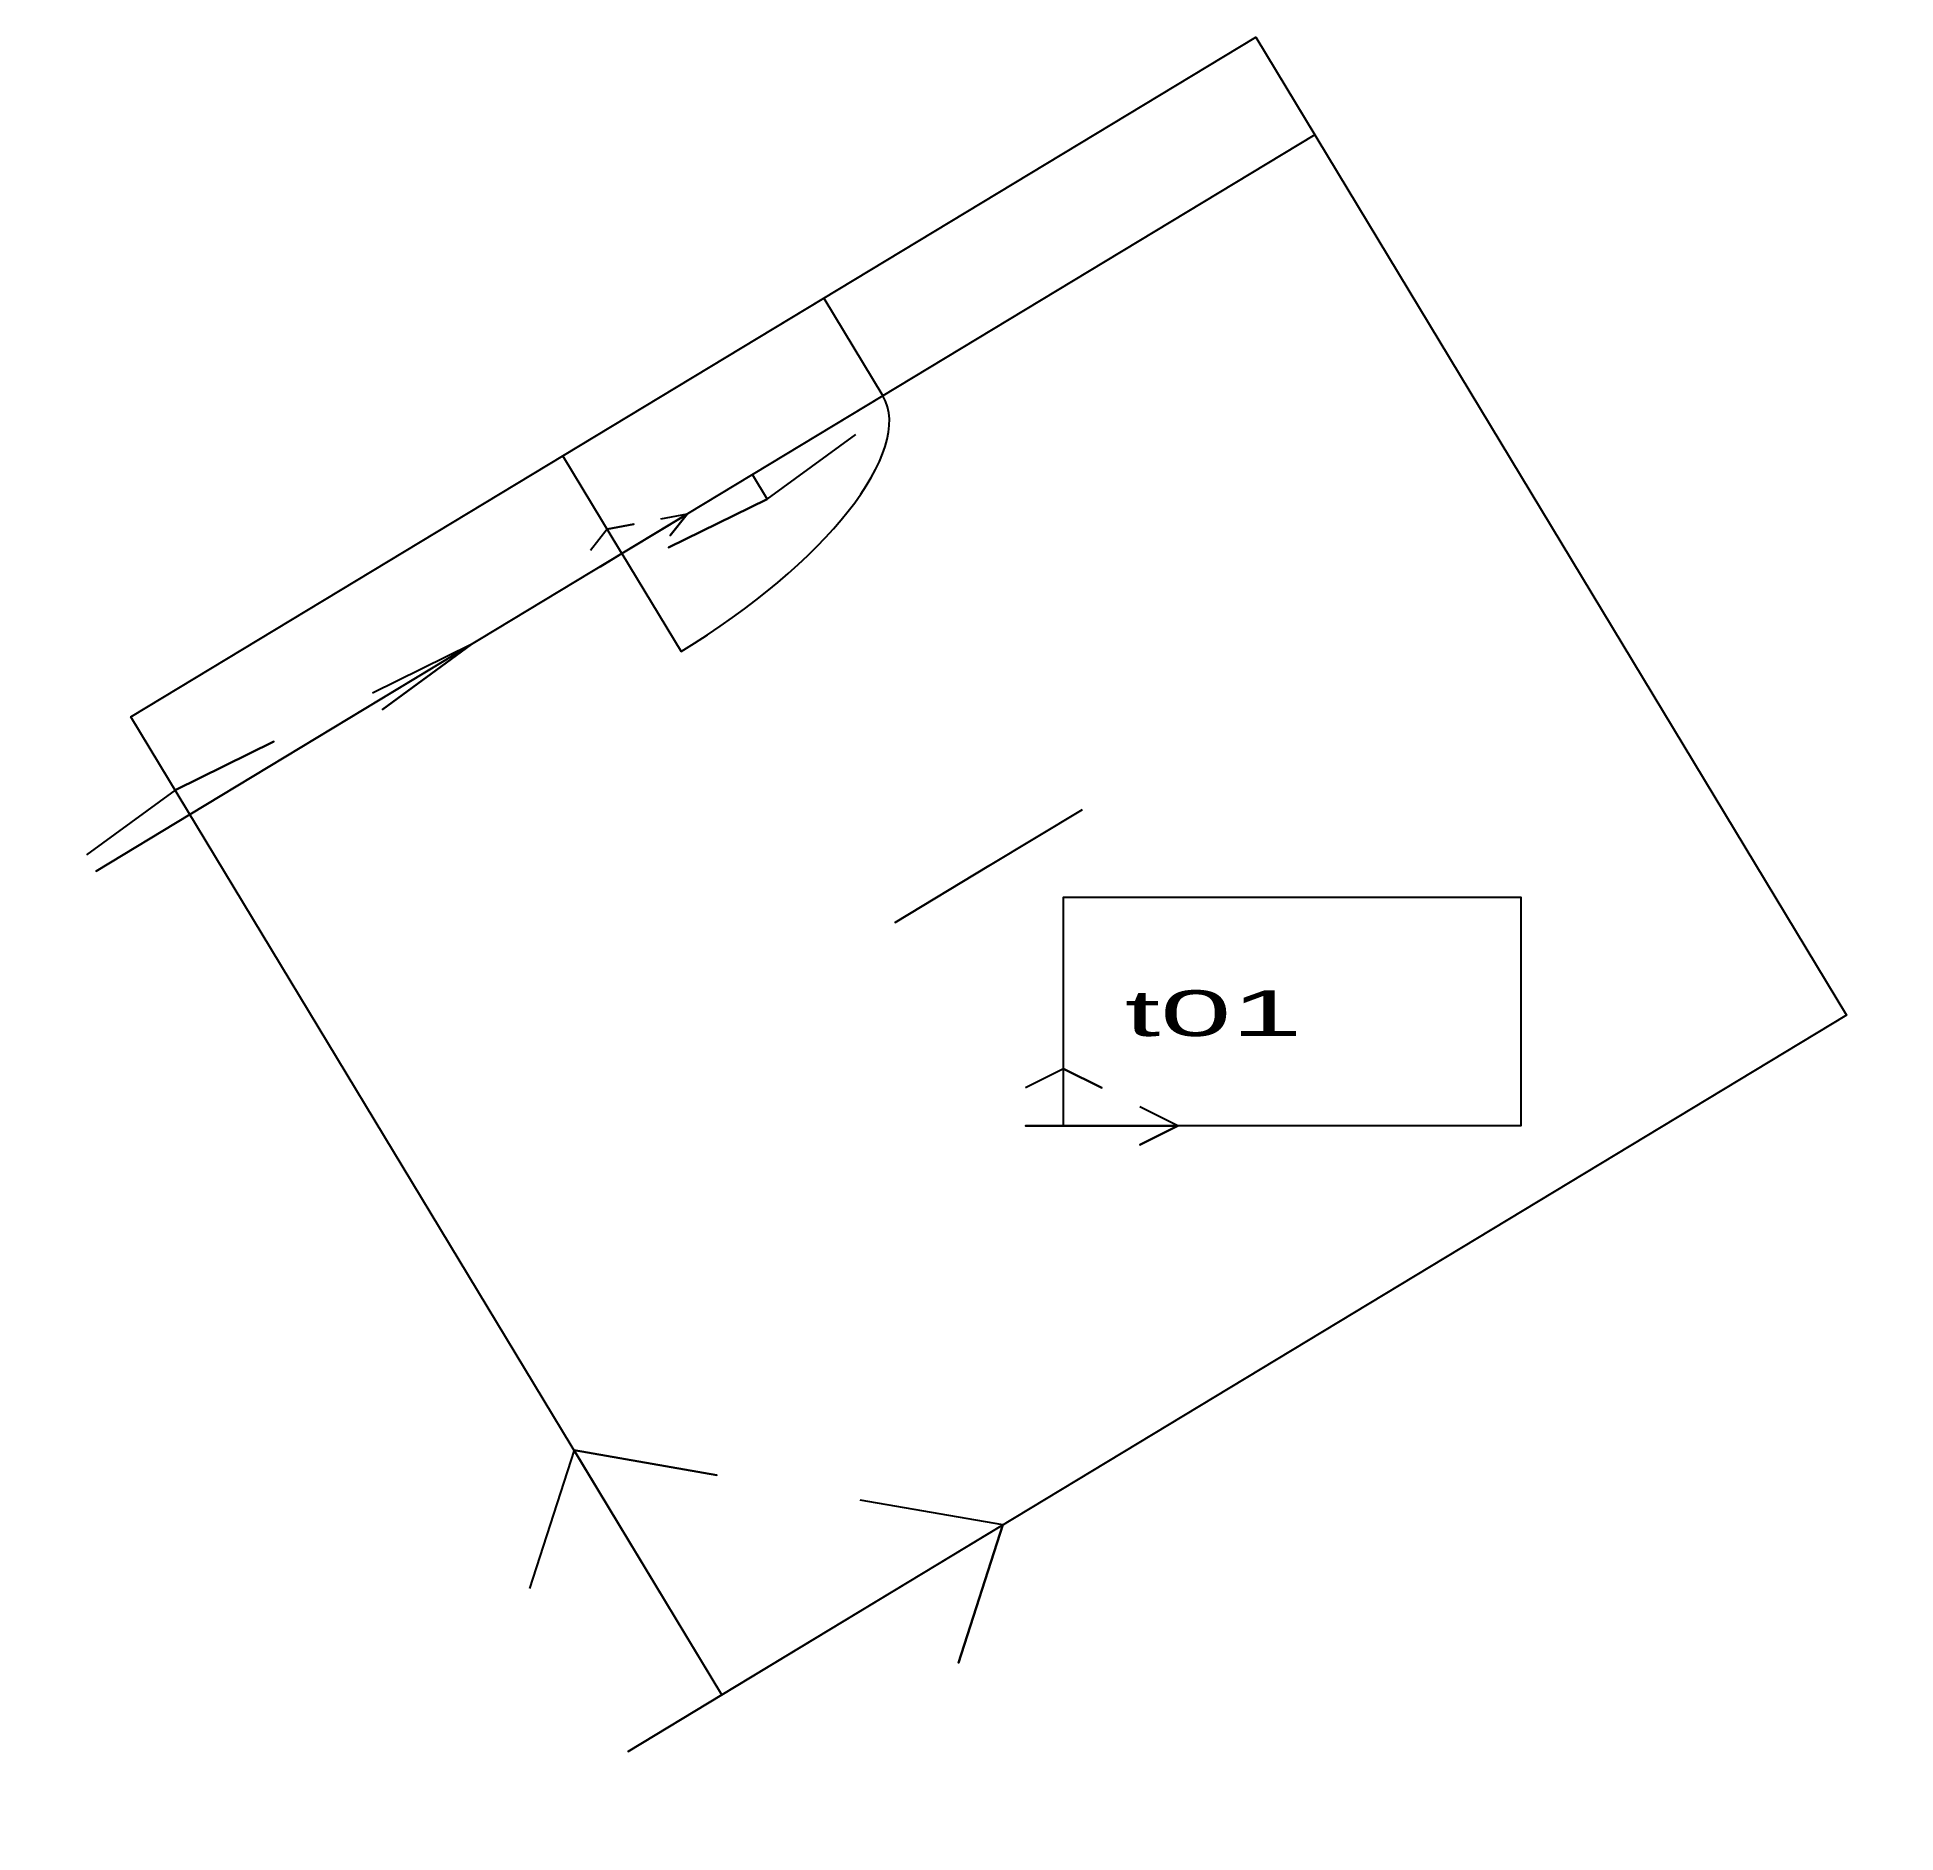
# Model space of a CAD drawing. Header units: millimetres. Extents: x -3.78 to 1.1, y -1.09 to 3.62.
import ezdxf

# ---------------------------------------------------------------- set-up
doc = ezdxf.new("R2010")
doc.units = ezdxf.units.MM
doc.layers.get('0').update_dxf_attribs({"color": 11})
doc.layers.add('3D', color=7, linetype='Continuous')
doc.layers.add('vectors', color=7, linetype='Continuous')
doc.styles.get("Standard").update_dxf_attribs({"font": 'arial.ttf'})

# ---------------------------------------------------------------- blocks, each defined once
blk = doc.blocks.new('a-wall')
at = {"elevation": 0}
blk.add_lwpolyline([(0, 0), (0, 1), (1, 1), (1, 0)], close=True, dxfattribs=at)
at = {"layer": 'vectors', "color": 3, "extrusion": (1.22465e-16, -4.74705e-15, -1), "elevation": 0}
blk.add_lwpolyline([(0, 0), (0, 0.25), (-0.0833, 0.1667), (0, 0.25), (0.0833, 0.1667)], dxfattribs=at)
at = {"layer": 'vectors', "color": 1, "extrusion": (0, -1.22465e-16, -1), "elevation": 0}
blk.add_lwpolyline([(0, 0), (-0.25, 0), (-0.1667, -0.0833), (-0.25, 0), (-0.1667, 0.0833)], dxfattribs=at)
at = {"layer": 'vectors', "color": 5, "extrusion": (0, -1, 6.12323e-17)}
blk.add_lwpolyline([(0, 0), (0, 0.25), (-0.0833, 0.1667), (0, 0.25), (0.0833, 0.1667)], dxfattribs=at)
at = {"layer": 'vectors', "extrusion": (-1.22465e-16, 4.74705e-15, -1), "elevation": -0.5}
blk.add_lwpolyline([(-0.5, 0), (-0.5, -0.25), (-0.4167, -0.1667), (-0.5, -0.25), (-0.5833, -0.1667)], dxfattribs=at)
at = {"flags": 1}
for tag, p in [('out', (0.2807, 1.0694)), ('type', (1.4369, 0.6889)), ('in', (0.2807, -0.3)), ('in-door', (0.2807, -0.6))]:
    blk.add_attdef(tag, p, '', height=0.2, dxfattribs=at)
for tag, p, rotation in [('right', (1.3, 0.2359), 90), ('left', (-0.3, 0.733), 270)]:
    blk.add_attdef(tag, p, '', height=0.2, rotation=rotation, dxfattribs=at)
blk = doc.blocks.new('a-door')
blk.add_lwpolyline([(0, 0), (0, 1), (1, 1), (1, 0)], close=True)
at = {"layer": 'vectors'}
blk.add_line((0, 0), (0, -1), dxfattribs=at)
at = {"layer": 'vectors', "color": 3, "extrusion": (1.22465e-16, -4.74705e-15, -1), "elevation": 0}
blk.add_lwpolyline([(0, 0), (0, 0.25), (-0.0833, 0.1667), (0, 0.25), (0.0833, 0.1667)], dxfattribs=at)
at = {"layer": 'vectors', "color": 1, "extrusion": (0, -1.22465e-16, -1)}
blk.add_lwpolyline([(0, 0), (-0.25, 0), (-0.1667, -0.0833), (-0.25, 0), (-0.1667, 0.0833)], dxfattribs=at)
at = {"layer": 'vectors', "color": 5, "extrusion": (0, -1, 6.12323e-17)}
blk.add_lwpolyline([(0, 0), (0, 0.25), (-0.0833, 0.1667), (0, 0.25), (0.0833, 0.1667)], dxfattribs=at)
at = {"layer": 'vectors'}
blk.add_arc((0, 0), 1, 270, 0, dxfattribs=at)
at = {"flags": 1}
for tag, p in [('type', (1.4369, 0.6889)), ('finishing', (1.4062, 0.3227, 0.0001)), ('sliding', (1.4062, 0.0227, 0.0001)), ('double', (1.4062, -0.2773, 0.0001))]:
    blk.add_attdef(tag, p, '', height=0.2, dxfattribs=at)
blk = doc.blocks.new('a-slab')
at = {"elevation": -1}
blk.add_lwpolyline([(0, 0), (0, 1), (1, 1), (1, 0)], close=True, dxfattribs=at)
at = {"layer": 'vectors', "extrusion": (-1.22465e-16, -1, -4.56336e-15), "elevation": -0.5}
blk.add_lwpolyline([(0.5, 0), (0.5, 0.25), (0.4167, 0.1667), (0.5, 0.25), (0.5833, 0.1667)], dxfattribs=at)
at = {"layer": 'vectors', "color": 3, "extrusion": (1.22465e-16, -4.74705e-15, -1)}
blk.add_lwpolyline([(0, 0), (0, 0.25), (-0.0833, 0.1667), (0, 0.25), (0.0833, 0.1667)], dxfattribs=at)
at = {"layer": 'vectors', "color": 1, "extrusion": (0, -1.22465e-16, -1)}
blk.add_lwpolyline([(0, 0), (-0.25, 0), (-0.1667, -0.0833), (-0.25, 0), (-0.1667, 0.0833)], dxfattribs=at)
at = {"layer": 'vectors', "color": 5, "extrusion": (0, -1, 6.12323e-17)}
blk.add_lwpolyline([(0, 0), (0, 0.25), (-0.0833, 0.1667), (0, 0.25), (0.0833, 0.1667)], dxfattribs=at)
at = {"flags": 1}
for tag, p in [('floor', (0.1522, 1.0694)), ('ceiling', (0.1522, 1.0694, -1)), ('type', (1.4369, 0.6889, -1))]:
    blk.add_attdef(tag, p, '', height=0.2, dxfattribs=at)
blk = doc.blocks.new('a-furniture')
blk.add_lwpolyline([(0, 0), (0, 1), (1, 1), (1, 0)], close=True)
at = {"layer": '3D'}
for p, q in [((0, 1), (0, 1, 1)), ((1, 1), (1, 1, 1)), ((0, 0), (0, 0, 1)), ((1, 0), (1, 0, 1))]:
    blk.add_line(p, q, dxfattribs=at)
at = {"layer": '3D', "elevation": 1}
blk.add_lwpolyline([(0, 0), (0, 1), (1, 1), (1, 0)], close=True, dxfattribs=at)
at = {"layer": 'vectors', "color": 3, "extrusion": (1.22465e-16, -4.74705e-15, -1)}
blk.add_lwpolyline([(0, 0), (0, 0.25), (-0.0833, 0.1667), (0, 0.25), (0.0832, 0.1667)], dxfattribs=at)
at = {"layer": 'vectors', "color": 1, "extrusion": (0, -1.22465e-16, -1)}
blk.add_lwpolyline([(0, 0), (-0.25, 0), (-0.1667, -0.0832), (-0.25, 0), (-0.1667, 0.0833)], dxfattribs=at)
at = {"layer": 'vectors', "color": 5, "extrusion": (0, -1, 6.12323e-17), "elevation": 0}
blk.add_lwpolyline([(0, 0), (0, 0.25), (-0.0832, 0.1667), (0, 0.25), (0.0833, 0.1667)], dxfattribs=at)
blk.add_attdef('TYPE', (0.1337, 0.3928), '', height=0.2)
at = {"flags": 1}
blk.add_attdef('FINISHING', (1.2558, 0.3889), '', height=0.2, dxfattribs=at)

msp = doc.modelspace()

# ---------------------------------------------------------------- block references
for name, p, xscale, yscale, zscale, rotation in [('a-wall', (-3.3757, 1.5798), 3.45, 0.3, 3, 31.13757524002), ('a-slab', (-1.9795, -0.7312), 3.45, 3, 0.3, 31.1375752400173), ('a-slab', (-1.9795, -0.7312, 3.3), 3.45, 3, 0.3, 31.1375752400173), ('a-door', (-2.2416, 2.2649), 0.8, 0.3, 2.1, 31.13757524001998)]:
    msp.add_blockref(name, p, dxfattribs=dict(xscale=xscale, yscale=yscale, zscale=zscale, rotation=rotation))
at = {"xscale": 1.2, "yscale": 0.6, "zscale": 0.75}
msp.add_blockref('a-furniture', (-1.0821, 0.7625), dxfattribs=at).add_auto_attribs({'TYPE': 't01'})

doc.saveas('drawing.dxf')
